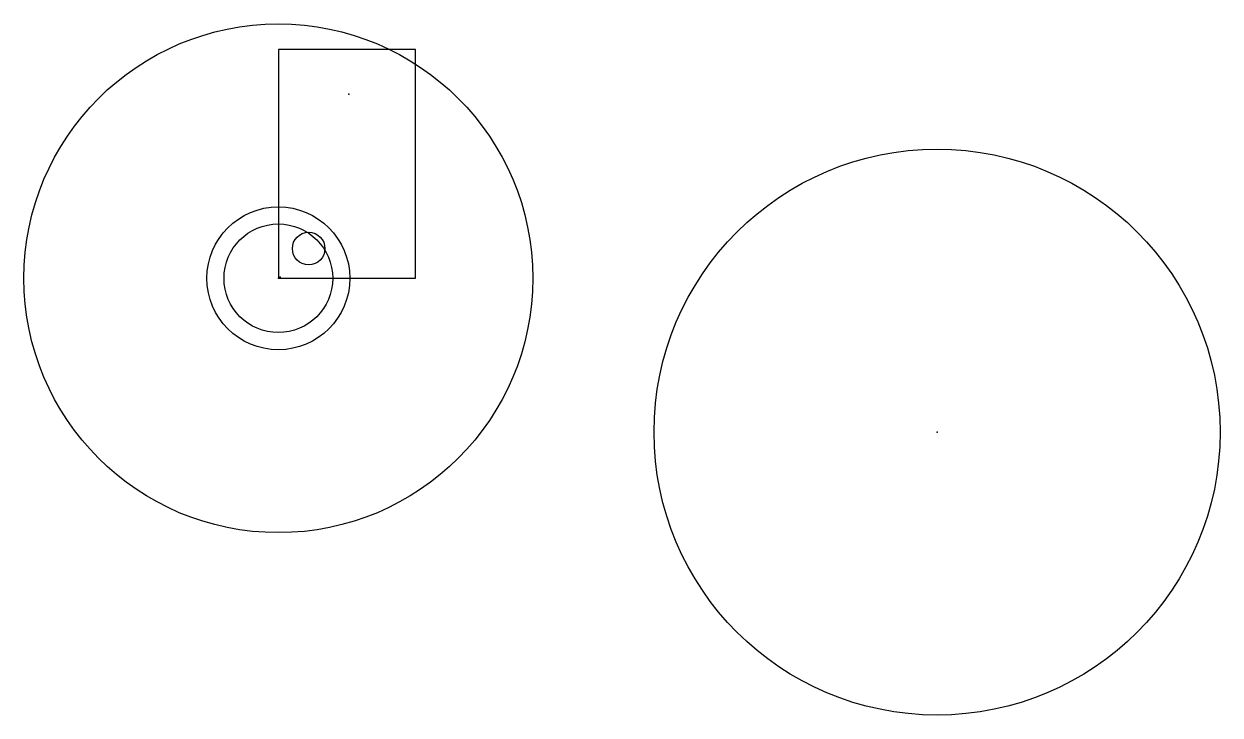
# Model space of a CAD drawing. Header units: centimetres. Extents: x -4.5 to 16.5, y -7.6 to 4.5.
import ezdxf

# ---------------------------------------------------------------- set-up
doc = ezdxf.new("R2010")
doc.units = ezdxf.units.CM
doc.header["$MEASUREMENT"] = 0
for name, color, linetype in [('Correct Width Top_Sketch1', 7, 'Continuous'), ('Small Thread Test v16_Sketch1', 7, 'Continuous'), ('Small Thread Test v16_Sketch12', 7, 'Continuous'), ('Small Thread Test v16_Sketch13', 7, 'Continuous'), ('Small Thread Test v16_Sketch2', 7, 'Continuous'), ('Small Thread Test v16_Sketch3', 7, 'Continuous'), ('Small Thread Test v16_Sketch4', 7, 'Continuous'), ('Small Thread Test v16_Sketch5', 7, 'Continuous'), ('Washer_Sketch1', 7, 'Continuous')]:
    doc.layers.add(name, color=color, linetype=linetype)

# ---------------------------------------------------------------- blocks, each defined once
blk = doc.blocks.new('CorrectWidthTop')
at = {"layer": 'Correct Width Top_Sketch1'}
blk.add_circle((0, 0), 4.95, dxfattribs=at)
blk.add_point((0, 0), dxfattribs=at)
blk = doc.blocks.new('Washer')
at = {"layer": 'Washer_Sketch1'}
blk.add_circle((0.5, 0.5), 0.285, dxfattribs=at)
blk.add_point((0, 0), dxfattribs=at)
blk = doc.blocks.new('EasyMiniMount')
blk.add_blockref('Washer', (0, 0))

msp = doc.modelspace()

# ---------------------------------------------------------------- linework, layer by layer
at = {"layer": 'Small Thread Test v16_Sketch1'}
msp.add_circle((0, 0), 1.25, dxfattribs=at)
msp.add_point((0, 0), dxfattribs=at)
at = {"layer": 'Small Thread Test v16_Sketch12'}
msp.add_point((0, 0), dxfattribs=at)
at = {"layer": 'Small Thread Test v16_Sketch13'}
msp.add_point((1.23, 3.219, 0.289), dxfattribs=at)
at = {"layer": 'Small Thread Test v16_Sketch2'}
msp.add_circle((0, 0), 0.95, dxfattribs=at)
msp.add_point((0, 0), dxfattribs=at)
at = {"layer": 'Small Thread Test v16_Sketch3'}
msp.add_point((0, 0), dxfattribs=at)
at = {"layer": 'Small Thread Test v16_Sketch4'}
msp.add_circle((0, 0), 4.45, dxfattribs=at)
msp.add_point((0, 0), dxfattribs=at)
at = {"layer": 'Small Thread Test v16_Sketch5'}
for p, q in [((0, 4), (0, 0)), ((2.4, 4), (0, 4)), ((2.4, 0), (2.4, 4)), ((0, 0), (2.4, 0))]:
    msp.add_line(p, q, dxfattribs=at)
msp.add_point((0, 0), dxfattribs=at)

# ---------------------------------------------------------------- block references
for name, p in [('CorrectWidthTop', (11.52, -2.691, -0.488)), ('EasyMiniMount', (0.03, 0.019, 0.053))]:
    msp.add_blockref(name, p)

doc.saveas('drawing.dxf')
